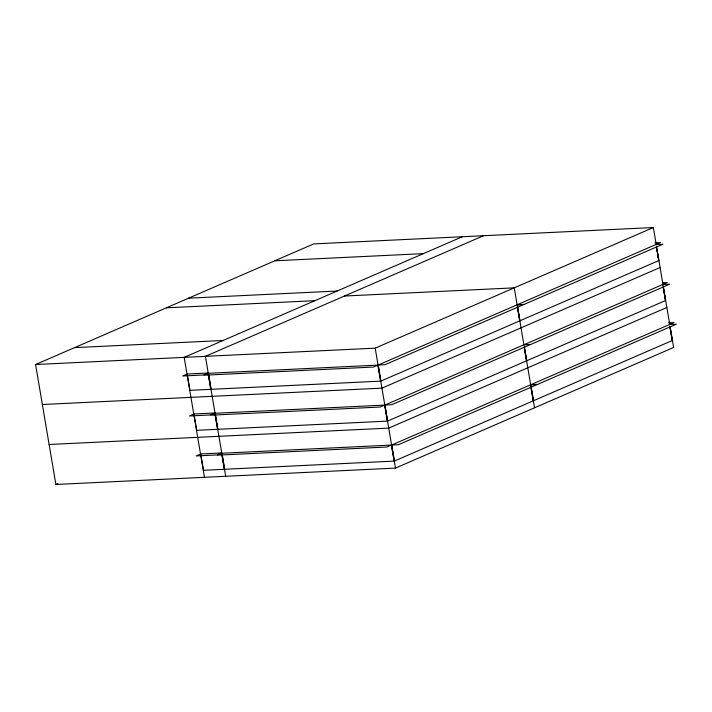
<?xml version="1.0" encoding="UTF-8"?>
<svg xmlns="http://www.w3.org/2000/svg" width="712" height="712" viewBox="0 0 712 712"><rect width="100%" height="100%" fill="white"/><g stroke="black" fill="none" stroke-linecap="round" stroke-linejoin="round"><path stroke-width="1.07" d="M670.161 326.942L673.632 347.474L395.48 468.096L55.883 484.472L35.6 364.526L313.743 243.905L653.34 227.529L656.268 244.821M462.319 236.74L184.177 357.371L204.46 477.307M483.546 235.717L205.394 356.347L225.686 476.284M208.002 373.017L203.454 374.984L182.664 375.989L187.212 374.014L208.002 373.017L210.761 389.339L189.97 390.336L187.39 375.099M214.766 412.996L210.218 414.963L189.428 415.968L193.967 413.992L214.766 412.996L217.525 429.318L196.726 430.315L194.154 415.087M215.246 413.263L210.779 415.194L380.146 407.033L384.613 405.092L387.319 421.13L217.952 429.292L215.246 413.263L384.613 405.092M55.883 484.472L57.886 483.599M35.6 364.526L375.197 348.159L653.34 227.529M377.85 365.114L373.391 367.054L204.024 375.215L208.483 373.284L377.85 365.114L380.564 381.151L211.197 389.313L208.66 374.352M656.072 244.554L662.872 244.225L524.085 304.416L517.277 304.745L660.46 242.561L654.924 242.828M378.205 365.051L517.001 304.861L523.801 304.531L385.014 364.722L378.205 365.051L380.92 381.08L519.707 320.889L517.357 306.997M200.731 453.971L196.192 455.947L216.982 454.941L221.521 452.974L224.289 469.297L203.49 470.294L200.731 453.971L221.521 452.974M222.002 453.241L217.543 455.173L386.91 447.011L391.369 445.071L394.083 461.109L224.716 469.27L222.002 453.241L391.369 445.071M660.104 267.507L381.961 388.138L42.364 404.514M524.121 346.975L526.471 360.868L387.675 421.059L384.97 405.03L523.756 344.839L530.849 344.394L669.636 284.204L662.836 284.533L665.542 300.553L526.755 360.744L524.406 346.86M524.041 344.724L667.215 282.539L662.792 282.753M530.565 344.51L391.778 404.701L384.97 405.03M666.868 307.486L388.725 428.117L49.128 444.493M669.52 324.45L673.979 322.518L668.443 322.785M391.733 445.009L530.52 384.818L537.329 384.498L398.533 444.68L391.733 445.009L394.439 461.038L533.235 400.847L530.52 384.818M669.956 326.648L672.306 340.532L533.511 400.723L531.161 386.839M274.805 260.797L423.382 253.632M188.582 298.186L337.15 291.021M344.475 296.032L514.269 287.844L523.952 345.115M166.332 307.833L314.9 300.678M74.537 347.643L223.114 340.478M656.633 246.984L663.032 284.8M663.397 286.963L669.787 324.779M656.428 246.69L658.778 260.574L519.991 320.765L517.642 306.881M656.9 249.841L657.256 251.977M657.621 254.113L658.707 260.521M663.299 287.675L665.471 300.508M669.876 326.585L672.226 340.487M524.326 347.269L530.716 385.094M531.081 387.248L534.552 407.78M375.197 348.159L395.48 468.096M669.591 324.512L530.805 384.702L537.613 384.373L676.4 324.183L669.591 324.512"/></g></svg>
